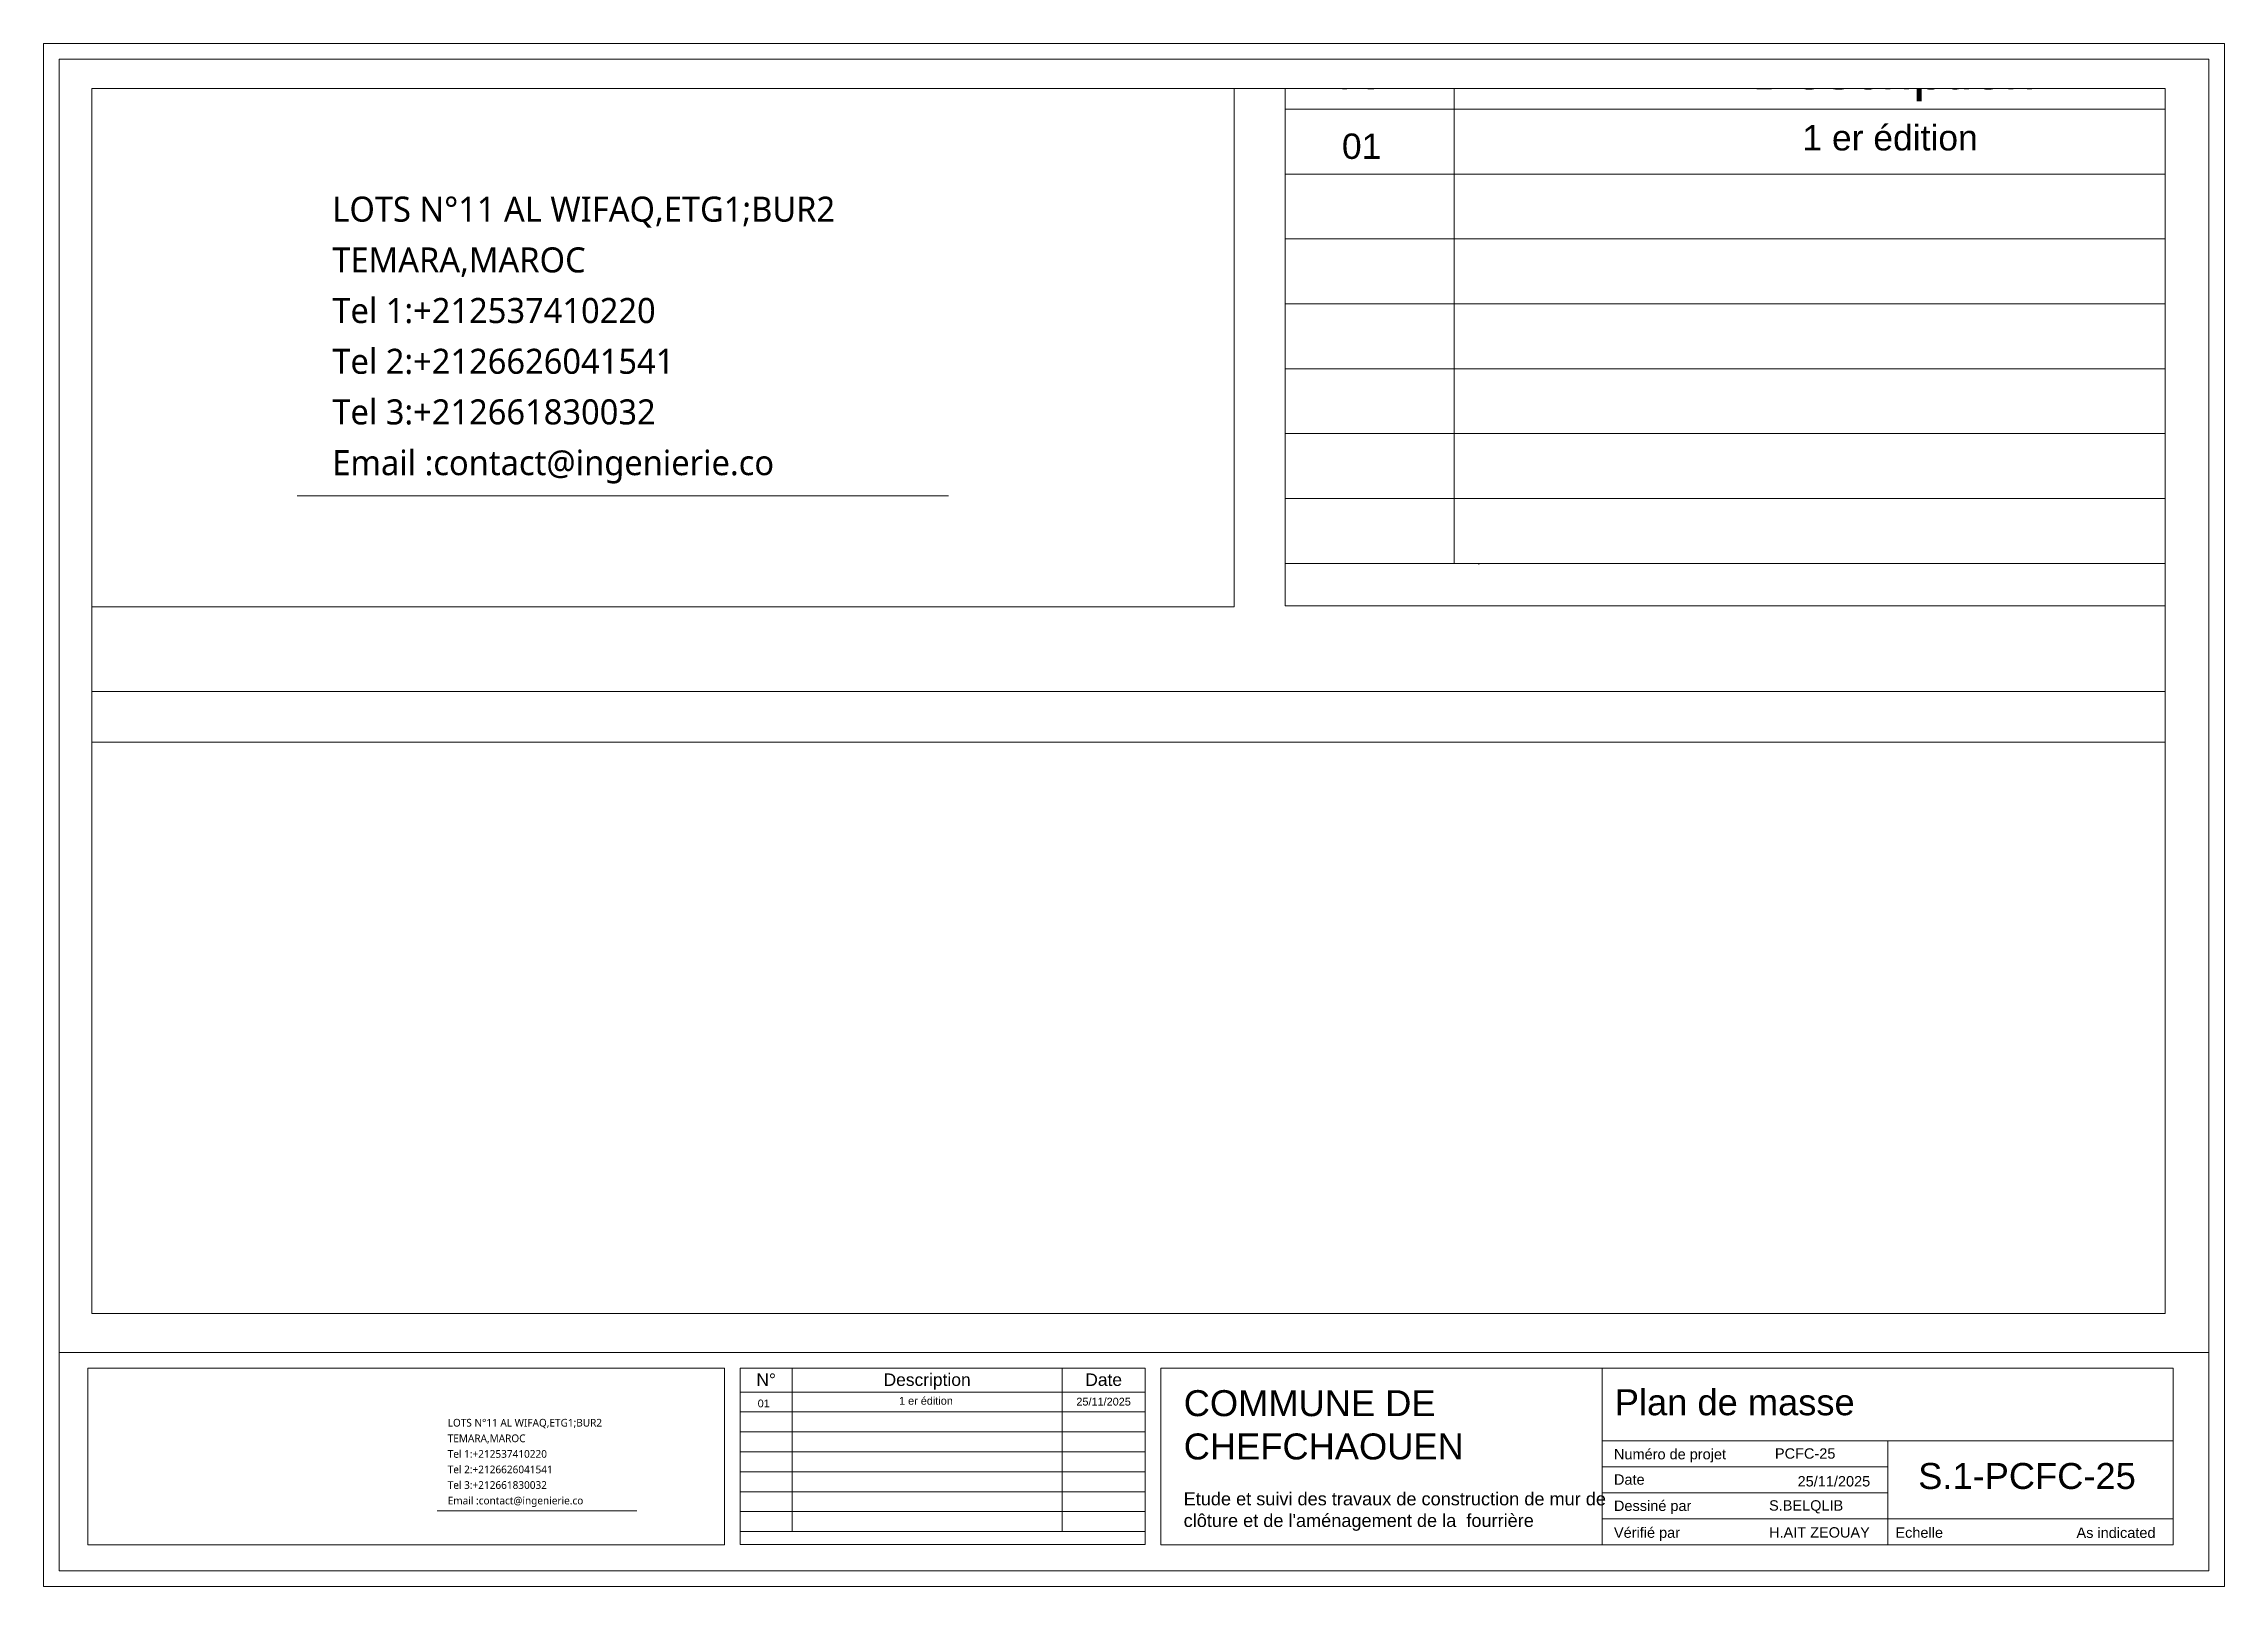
# Paper-space layout 'Layout1' of a CAD drawing. Header units: millimetres. Extents: x 3 to 423, y -2 to 295.
# The model-space entities are those that its viewports show. They can reach past a viewport. Long polylines and large blocks are cut down to what shows.
import ezdxf

# ---------------------------------------------------------------- set-up
doc = ezdxf.new("R2010")
doc.units = ezdxf.units.MM
doc.header["$LTSCALE"] = 2
for name, color, linetype, lineweight in [('A-DETL-THIN', 151, 'Continuous', 9), ('G-ANNO-SCHD', 231, 'Continuous', 9), ('G-ANNO-TTLB', 6, 'Continuous', 9), ('G-ANNO-TTLB-MEDM', 33, 'Continuous', 9), ('G-ANNO-TTLB-THIN', 151, 'Continuous', 9)]:
    doc.layers.add(name, color=color, linetype=linetype, lineweight=lineweight)
doc.styles.add('Arial', font='arial.ttf', dxfattribs={"height": 2})
doc.styles.add('Arial_1', font='arial.ttf', dxfattribs={"height": 5})
doc.styles.add('Arial_3', font='arial.ttf', dxfattribs={"height": 2.4})
doc.styles.add('Segoe Script', font='segoesc.ttf', dxfattribs={"height": 0.005})

msp = doc.modelspace()

# ---------------------------------------------------------------- linework, layer by layer
at = {"layer": 'A-DETL-THIN', "color": 18, "true_color": 0x000000}
for p, q in [((-1691.64, 1991.11), (-1691.64, 1986.51)), ((-1681.64, 1991.11), (-1681.64, 1986.51)), ((-1613.64, 1986.51), (-1691.64, 1986.51)), ((-1691.64, 1986.51), (-1691.64, 1959.68)), ((-1681.64, 1986.51), (-1681.64, 1959.68)), ((-1613.64, 1982.68), (-1691.64, 1982.68)), ((-1613.64, 1978.85), (-1691.64, 1978.85)), ((-1613.64, 1975.01), (-1691.64, 1975.01)), ((-1613.64, 1971.18), (-1691.64, 1971.18)), ((-1613.64, 1967.35), (-1691.64, 1967.35)), ((-1613.64, 1963.51), (-1691.64, 1963.51)), ((-1613.64, 1959.68), (-1691.64, 1959.68))]:
    msp.add_line(p, q, dxfattribs=at)
at = {"layer": 'G-ANNO-TTLB-MEDM', "color": 18, "true_color": 0x000000}
for p, q in [((-1694.64, 1957.11), (-1694.64, 1991.11)), ((-1691.64, 1957.17), (-1691.64, 1991.11)), ((-1711.54, 1963.67), (-1750.03, 1963.67)), ((-1817.3, 1957.11), (-1694.64, 1957.11)), ((-1613.64, 1957.17), (-1691.64, 1957.17)), ((-1822.79, 1952.11), (-1408.79, 1952.11))]:
    msp.add_line(p, q, dxfattribs=at)
at = {"layer": 'G-ANNO-TTLB-THIN', "color": 18, "true_color": 0x000000}
msp.add_line((-1825.79, 1949.11), (-1405.79, 1949.11), dxfattribs=at)

# ---------------------------------------------------------------- texts
at = {"layer": 'G-ANNO-SCHD', "color": 18, "true_color": 0x000000, "attachment_point": 2, "line_spacing_factor": 0.941778, "style": 'Arial_3'}
for s, insert, char_height, width in [('N°', (-1686.64, 1990.1), 2.4, 4.4662), ('Description', (-1655.64, 1990.1), 2.4, 20.0098), ('1 er édition', (-1655.87, 1985.58), 1.5, 20.0098), ('01', (-1687.11, 1985.08), 1.5, 20.0098)]:
    msp.add_mtext(s, dxfattribs=dict(at, insert=insert, char_height=char_height, width=width))
at = {"layer": 'G-ANNO-TTLB', "color": 18, "true_color": 0x000000, "char_height": 1.4803, "attachment_point": 1, "style": 'Segoe Script', "bg_fill": 3, "box_fill_scale": 1.25, "bg_fill_color": 9, "bg_fill_true_color": 13158600, "bg_fill_transparency": 0}
for s, insert, width in [('LOTS N°11 AL WIFAQ,ETG1;BUR2', (-1747.96, 1981.35), 42.4851), ('TEMARA,MAROC', (-1747.96, 1978.35), 21.8359), ('Tel 1:+212537410220', (-1747.96, 1975.36), 28.3155), ('Tel 2:+2126626041541', (-1747.96, 1972.36), 29.9769), ('Tel 3:+212661830032', (-1747.96, 1969.37), 28.3155), ('Email :contact@ingenierie.co', (-1747.96, 1966.37), 35.3884)]:
    msp.add_mtext(s, dxfattribs=dict(at, insert=insert, width=width))

psp = doc.layouts.get("Layout1")

# ---------------------------------------------------------------- linework, layer by layer
at = {"layer": 'A-DETL-THIN', "color": 18, "true_color": 0x000000}
for p, q in [((146.95, 40), (136.95, 40)), ((136.95, 40), (136.95, 35.4)), ((198.95, 40), (146.95, 40)), ((146.95, 40), (146.95, 35.4)), ((214.95, 40), (198.95, 40)), ((198.95, 40), (198.95, 35.4)), ((214.95, 40), (214.95, 35.4)), ((214.95, 35.4), (136.95, 35.4)), ((136.95, 35.4), (136.95, 8.57)), ((146.95, 35.4), (146.95, 8.57)), ((198.95, 35.4), (198.95, 8.57)), ((214.95, 35.4), (214.95, 8.57)), ((214.95, 31.57), (136.95, 31.57)), ((214.95, 27.73), (136.95, 27.73)), ((214.95, 23.9), (136.95, 23.9)), ((214.95, 20.07), (136.95, 20.07)), ((214.95, 16.23), (136.95, 16.23)), ((214.95, 12.4), (136.95, 12.4)), ((214.95, 8.57), (136.95, 8.57))]:
    psp.add_line(p, q, dxfattribs=at)
at = {"layer": 'G-ANNO-TTLB-MEDM', "color": 18, "true_color": 0x000000}
for p, q in [((5.79, 292), (5.79, 1)), ((5.79, 292), (419.79, 292)), ((419.79, 292), (419.79, 1)), ((279.24, 194.77), (279.11, 194.77)), ((5.79, 43), (419.79, 43)), ((11.29, 40), (133.95, 40)), ((11.29, 40), (11.29, 6)), ((133.95, 6), (133.95, 40)), ((136.95, 6.06), (136.95, 40)), ((136.95, 40), (214.95, 40)), ((214.95, 40), (214.95, 6.06)), ((217.95, 40), (217.95, 6)), ((412.95, 40), (217.95, 40)), ((412.95, 6), (412.95, 40)), ((117.04, 12.56), (78.56, 12.56)), ((11.29, 6), (133.95, 6)), ((214.95, 6.06), (136.95, 6.06)), ((412.95, 6), (217.95, 6)), ((5.79, 1), (419.79, 1))]:
    psp.add_line(p, q, dxfattribs=at)
at = {"layer": 'G-ANNO-TTLB-THIN', "color": 18, "true_color": 0x000000}
for p, q in [((2.79, 295), (2.79, -2)), ((422.79, 295), (2.79, 295)), ((422.79, -2), (422.79, 295)), ((302.95, 6), (302.95, 40)), ((302.95, 26), (412.95, 26)), ((357.95, 26), (357.95, 6)), ((302.95, 21), (357.95, 21)), ((302.95, 16), (357.95, 16)), ((412.95, 11), (302.95, 11)), ((2.79, -2), (422.79, -2))]:
    psp.add_line(p, q, dxfattribs=at)

# ---------------------------------------------------------------- texts
at = {"layer": 'G-ANNO-SCHD', "color": 18, "true_color": 0x000000, "attachment_point": 2, "line_spacing_factor": 0.941778, "style": 'Arial_3'}
for s, insert, char_height, width in [('N°', (141.95, 38.99), 2.4, 4.4662), ('Description', (172.95, 38.99), 2.4, 20.0098), ('Date', (206.95, 38.99), 2.4, 8.4623), ('01', (141.48, 33.97), 1.5, 20.0098), ('1 er édition', (172.72, 34.47), 1.5, 20.0098), ('25/11/2025', (206.94, 34.31), 1.5, 20.0098)]:
    psp.add_mtext(s, dxfattribs=dict(at, insert=insert, char_height=char_height, width=width))
at = {"layer": 'G-ANNO-TTLB', "char_height": 0.005, "attachment_point": 1, "style": 'Arial_1'}
for s, insert, width in [('ETUDES TECHNIQUES ET SUIVI', (229.16, 242.98), 0.1314), ('CONSTRUCTION DE MUR DE', (229.16, 242.97), 0.1195), ("CLOTURE ET L'AMENAGEMENT", (229.16, 242.96), 0.1302), ('DES TRAVAUX DE', (229.18, 242.97), 0.0746), ('DE LA FOURIERRE', (229.18, 242.95), 0.0775)]:
    psp.add_mtext(s, dxfattribs=dict(at, insert=insert, width=width))
at = {"layer": 'G-ANNO-TTLB', "color": 18, "true_color": 0x000000, "attachment_point": 1}
for s, insert, char_height, width, style in [('COMMUNE DE CHEFCHAOUEN', (222.37, 35.77), 5, 60.3893, 'Arial_1'), ('{\\C256;\\c0;Plan de masse }', (305.39, 35.94), 5, 80.9149, 'Arial_1'), ('Numéro de projet', (305.23, 24.45), 2, 26.6962, 'Arial'), ('PCFC-25', (336.24, 24.58), 2, 23.1688, 'Arial'), ('S.1-PCFC-25', (363.82, 21.75), 5, 12.9072, 'Arial_1'), ('Date', (305.23, 19.57), 2, 7.2954, 'Arial'), ('25/11/2025', (340.6, 19.23), 2, 17.3164, 'Arial'), ("{\\C256;\\c0;Etude et suivi des travaux de construction de mur de clôture et de l'aménagement de la  fourrière }", (222.36, 16.1), 2.5, 88.0253, 'Arial_1'), ('Dessiné par', (305.23, 14.52), 2, 18.519, 'Arial'), ('S.BELQLIB', (335.1, 14.58), 2, 17.6371, 'Arial'), ('Vérifié par', (305.23, 9.35), 2, 15.8734, 'Arial'), ('H.AIT ZEOUAY', (335.1, 9.39), 2, 28.0512, 'Arial'), ('Echelle', (359.44, 9.35), 2, 11.4641, 'Arial'), ('As indicated', (394.31, 9.33), 2, 19, 'Arial')]:
    psp.add_mtext(s, dxfattribs=dict(at, insert=insert, char_height=char_height, width=width, style=style))
at = {"layer": 'G-ANNO-TTLB', "color": 18, "true_color": 0x000000, "insert": (80.62, 30.24), "char_height": 1.4803, "width": 42.4851, "attachment_point": 1, "style": 'Segoe Script', "bg_fill": 3, "box_fill_scale": 1.25, "bg_fill_color": 9, "bg_fill_true_color": 13158600, "bg_fill_transparency": 0}
psp.add_mtext('LOTS N°11 AL WIFAQ,ETG1;BUR2', dxfattribs=at)

# ---------------------------------------------------------------- next in the draw order: texts
at = {"layer": 'G-ANNO-TTLB', "color": 18, "true_color": 0x000000, "attachment_point": 1, "style": 'Segoe Script', "bg_fill": 3, "box_fill_scale": 1.25, "bg_fill_color": 9, "bg_fill_true_color": 13158600, "bg_fill_transparency": 0}
for s, insert, char_height, width in [('LOTS N°11 AL WIFAQ,ETG1;BUR2', (279.11, 194.83), 0.005, 0.1435), ('TEMARA,MAROC', (80.62, 27.24), 1.4803, 21.8359)]:
    psp.add_mtext(s, dxfattribs=dict(at, insert=insert, char_height=char_height, width=width))

# ---------------------------------------------------------------- next in the draw order: texts
for s, insert, char_height, width in [('TEMARA,MAROC', (279.11, 194.82), 0.005, 0.0738), ('Tel 1:+212537410220', (80.62, 24.24), 1.4803, 28.3155)]:
    psp.add_mtext(s, dxfattribs=dict(at, insert=insert, char_height=char_height, width=width))

# ---------------------------------------------------------------- next in the draw order: texts
for s, insert, char_height, width in [('Tel 1:+212537410220', (279.11, 194.81), 0.005, 0.0956), ('Tel 2:+2126626041541', (80.62, 21.25), 1.4803, 29.9769)]:
    psp.add_mtext(s, dxfattribs=dict(at, insert=insert, char_height=char_height, width=width))

# ---------------------------------------------------------------- next in the draw order: texts
for s, insert, char_height, width in [('Tel 2:+2126626041541', (279.11, 194.8), 0.005, 0.1013), ('Tel 3:+212661830032', (80.62, 18.25), 1.4803, 28.3155)]:
    psp.add_mtext(s, dxfattribs=dict(at, insert=insert, char_height=char_height, width=width))

# ---------------------------------------------------------------- next in the draw order: texts
for s, insert, char_height, width in [('Tel 3:+212661830032', (279.11, 194.79), 0.005, 0.0956), ('Email :contact@ingenierie.co', (80.62, 15.26), 1.4803, 35.3884)]:
    psp.add_mtext(s, dxfattribs=dict(at, insert=insert, char_height=char_height, width=width))

# ---------------------------------------------------------------- next in the draw order: texts
at = {"layer": 'G-ANNO-TTLB', "color": 18, "true_color": 0x000000, "insert": (279.11, 194.78), "char_height": 0.005, "width": 0.1195, "attachment_point": 1, "style": 'Segoe Script', "bg_fill": 3, "box_fill_scale": 1.25, "bg_fill_color": 9, "bg_fill_true_color": 13158600, "bg_fill_transparency": 0}
psp.add_mtext('Email :contact@ingenierie.co', dxfattribs=at)

# ---------------------------------------------------------------- next in the draw order: viewports
at = {"layer": '0'}
psp.add_viewport(center=(211.71, 168.43), size=(399.3, 235.8104), view_center_point=(-1700.9, 1951.54), view_height=72.3832, dxfattribs=at)

doc.saveas('drawing.dxf')
